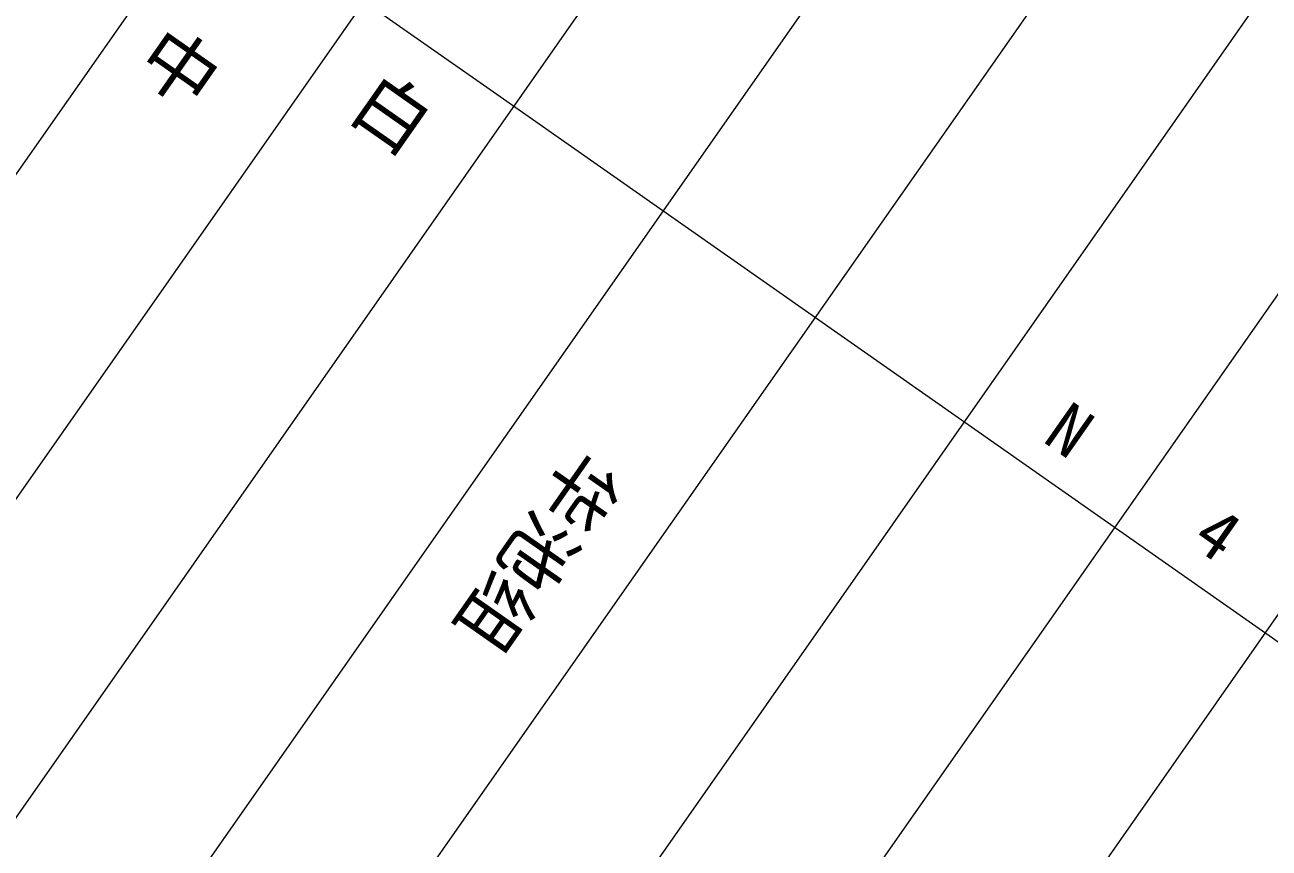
# Model space of a CAD drawing. Header units: inches. Extents: x 36473197 to 36486087, y 3899343 to 3911260.
# Drawn here: x 36474247.4 to 36474349, y 3906801.4 to 3906868.5 of the extents above; entities that cross this region are included whole.
import ezdxf

# ---------------------------------------------------------------- set-up
doc = ezdxf.new("R2010")
doc.units = ezdxf.units.IN
doc.header["$MEASUREMENT"] = 0
doc.layers.get('0').update_dxf_attribs({"lineweight": 0})
doc.layers.add('图例区', color=7, linetype='Continuous', lineweight=0)
doc.layers.add('综合柱状', color=7, linetype='Continuous', lineweight=0)
doc.styles.add('@Batang', font='simfang.ttf')
doc.styles.add('宋体', font='SIMSUN.TTC')

msp = doc.modelspace()

# ---------------------------------------------------------------- linework, layer by layer
at = {"lineweight": 15, "flags": 128}
for points in [[(36474558.53, 3907275.22), (36473611.02, 3905922.08)], [(36474570.76, 3907266.66), (36473623.25, 3905913.52)], [(36474624.2, 3907264.72), (36473660.02, 3905887.77)], [(36474582.95, 3907258.12), (36473635.44, 3905904.98)], [(36474636.49, 3907256.12), (36473672.31, 3905879.17)], [(36474595.36, 3907249.43), (36473647.85, 3905896.3)], [(36474648.77, 3907247.51), (36473684.59, 3905870.57)], [(36474262.66, 3906879.16), (36474285.12, 3906863.44), (36474324.44, 3906835.91), (36474363.76, 3906808.37)]]:
    msp.add_lwpolyline(points, dxfattribs=at)
at = {"layer": '图例区'}
msp.add_line((36474562.76, 3907307.74), (36473598.58, 3905930.79), dxfattribs=at)

# ---------------------------------------------------------------- texts
at = {"layer": '图例区', "char_height": 4.5, "width": 7.5124, "attachment_point": 1, "rotation": 324.9991, "style": '宋体'}
for s, insert in [('中\\P\\P\\P\\P\\P\\P\\P\\P\\P\\P\\P\\P\\P\\P\\P\\P\\P\\P\\P\\P\\P\\P\\P\\P\\P\\P\\P\\P\\P\\P\\P\\P\\P\\P\\P\\P\\P\\P\\P\\P\\P\\P\\P\\P\\P\\P\\P\\P\\P\\P\\P\\P\\P\\P\\P\\P\\P\\P\\P\\P\\P\\P\\P生\\P\\P\\P\\P\\P\\P\\P\\P\\P\\P\\P\\P\\P\\P\\P\\P\\P\\P\\P\\P\\P\\P\\P\\P\\P\\P\\P\\P\\P\\P\\P\\P\\P\\P\\P\\P\\P\\P\\P\\P\\P\\P\\P\\P\\P\\P\\P\\P\\P\\P\\P\\P\\P\\P\\P\\P\\P\\P\\P\\P\\P\\P\\P\\P\\P\\P\\P\\P\\P\\P\\P\\P\\P\\P\\P\\P\\P\\P\\P\\P界\\P', (36474258.84, 3906868.63)), ('白\\P\\P\\P\\P\\P\\P\\P\\P\\P\\P\\P\\P\\P\\P\\P\\P\\P\\P\\P\\P\\P\\P\\P\\P\\P\\P\\P\\P\\P\\P\\P\\P\\P\\P\\P\\P\\P\\P\\P\\P\\P\\P\\P\\P\\P\\P\\P\\P垩\\P\\P\\P\\P\\P\\P\\P\\P\\P\\P\\P\\P\\P\\P\\P\\P\\P\\P\\P\\P\\P\\P\\P\\P\\P\\P\\P\\P\\P\\P\\P\\P\\P\\P\\P\\P\\P\\P\\P\\P\\P\\P\\P\\P\\P\\P系\\P', (36474276.19, 3906864.91))]:
    msp.add_mtext(s, dxfattribs=dict(at, insert=insert))
at = {"layer": '综合柱状'}
for s, height, rotation, style, p in [('N', 4.1, 324.9991, '宋体', (36474330.4, 3906834.59)), ('华池组', 4.424, 234.9991, '@Batang', (36474292.74, 3906834.18)), ('4', 4.1, 324.9991, '宋体', (36474342.49, 3906826.13))]:
    msp.add_text(s, height=height, rotation=rotation, dxfattribs=dict(at, style=style)).set_placement(p)

doc.saveas('drawing.dxf')
